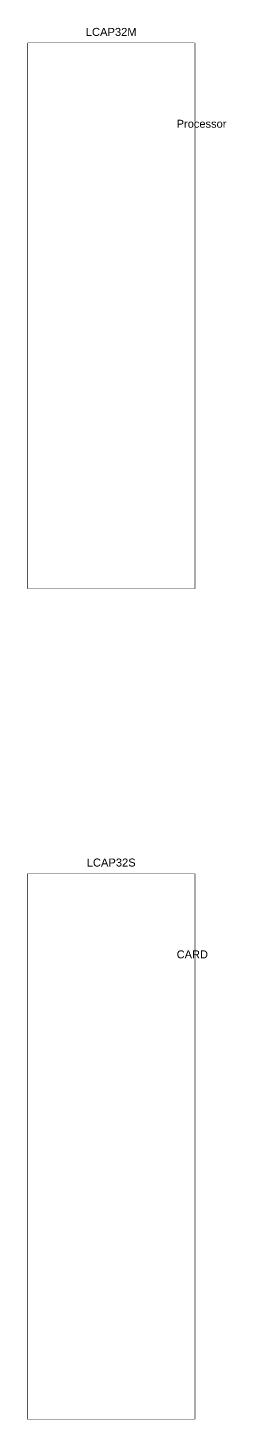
# Model space of a CAD drawing. Header units: inches. Extents: x -233 to 23, y -182 to 484.
# Drawn here: x -93.74 to -89.57, y -75.97 to -46.85 of the extents above; entities that cross this region are included whole.
import ezdxf
from ezdxf.enums import TextEntityAlignment as Align

# ---------------------------------------------------------------- set-up
doc = ezdxf.new("R2010")
doc.units = ezdxf.units.IN
doc.header["$MEASUREMENT"] = 0
doc.set_wipeout_variables(frame=1)
doc.styles.add('Arial', font='arial.ttf', dxfattribs={"height": 0.1875})

# ---------------------------------------------------------------- blocks, each defined once
blk = doc.blocks.new('V-LCAP32M')
at = {"lineweight": 25}
blk.add_lwpolyline([(-1.75, 0), (1.75, 0), (1.75, -11.415), (-1.75, -11.415)], close=True, dxfattribs=at)
at = {"insert": (0, 0.232), "char_height": 0.1674, "width": 5.11071, "attachment_point": 5, "style": 'Arial'}
blk.add_mtext('LCAP32M', dxfattribs=at)
blk.add_wipeout([(-1.75, 0), (1.75, 0), (1.75, -11.415), (-1.75, -11.415)])
blk = doc.blocks.new('V-LCAP32S')
at = {"lineweight": 25}
blk.add_lwpolyline([(-1.75, 0), (1.75, 0), (1.75, -11.415), (-1.75, -11.415)], close=True, dxfattribs=at)
at = {"insert": (0, 0.232), "char_height": 0.1674, "width": 5.11071, "attachment_point": 5, "style": 'Arial'}
blk.add_mtext('LCAP32S', dxfattribs=at)
blk.add_wipeout([(-1.75, 0), (1.75, 0), (1.75, -11.415), (-1.75, -11.415)])

msp = doc.modelspace()

# ---------------------------------------------------------------- block references
ref = msp.add_blockref('V-LCAP32M', (-91.98584, -47.17201))
ref.add_attrib('POSITION_3', 'Processor', dxfattribs={"height": 0.165995, "style": 'Arial'}).set_placement((-90.61318, -48.86036), align=Align.MIDDLE_LEFT)
ref = msp.add_blockref('V-LCAP32S', (-91.98584, -64.55383))
ref.add_attrib('POSITION_3', 'CARD', dxfattribs={"height": 0.165995, "style": 'Arial'}).set_placement((-90.61318, -66.24219), align=Align.MIDDLE_LEFT)

doc.saveas('drawing.dxf')
